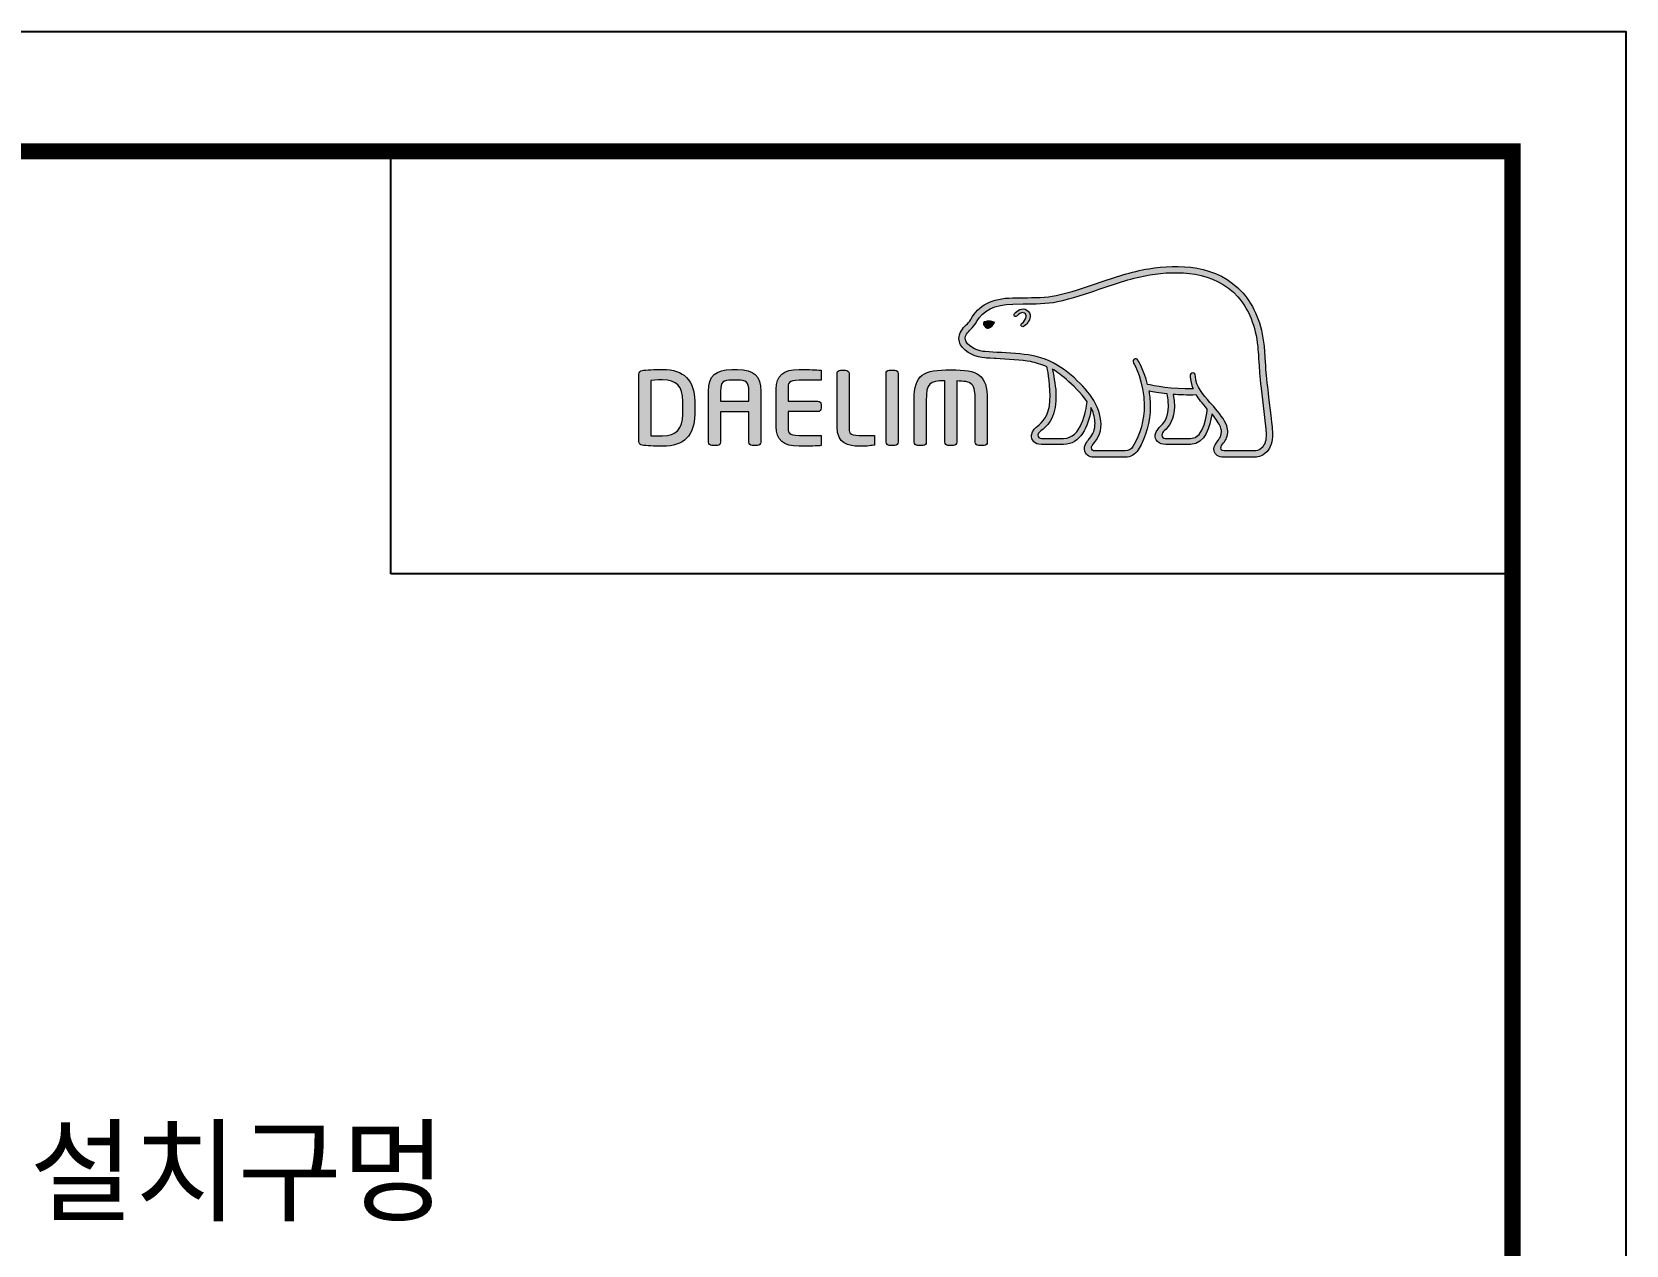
# Model space of a CAD drawing. Extents: x 0 to 1693, y 0 to 1240.
# Drawn here: x 1308.2 to 1692.6, y 947.6 to 1240.2 of the extents above; entities that cross this region are included whole.
import ezdxf

# ---------------------------------------------------------------- set-up
doc = ezdxf.new("R2010")
doc.units = 0
doc.header["$LTSCALE"] = 40
doc.header["$MEASUREMENT"] = 0
doc.layers.get('0').update_dxf_attribs({"linetype": 'CONTINUOUS'})
doc.layers.add('레이어 1', color=7, linetype='CONTINUOUS', lineweight=0)
doc.styles.add('Daelim Dimension', font='')
doc.styles.get('Daelim Dimension').set_extended_font_data('나눔고딕')

msp = doc.modelspace()

# ---------------------------------------------------------------- hatches: boundary and pattern name
at = {"layer": '레이어 1'}
h = msp.add_hatch(color=5, dxfattribs=at)
h.dxf.hatch_style = 1
edge = h.paths.add_edge_path(flags=16)
edge.add_spline(control_points=[(1604.86, 1140), (1604.11, 1139.17), (1603.18, 1139.17), (1603.14, 1139.17), (1603.14, 1139.17), (1595.66, 1139.17), (1595.66, 1139.17), (1595.39, 1139.17), (1595.18, 1139.24), (1595.04, 1139.37), (1594.93, 1139.48), (1594.87, 1139.65), (1594.87, 1139.86), (1594.87, 1140.28), (1595.18, 1140.67), (1595.51, 1141.08), (1595.81, 1141.47), (1596.1, 1141.84), (1596.26, 1142.29), (1596.67, 1143.4), (1596.63, 1144.57), (1596.14, 1145.61), (1595.25, 1147.48), (1593.94, 1148.95), (1592.67, 1150.38), (1592.67, 1150.38), (1592.24, 1150.85), (1592.24, 1150.85), (1590.59, 1152.69), (1588.89, 1154.6), (1588.75, 1157.18), (1588.72, 1157.69), (1588.48, 1158), (1588.16, 1157.98), (1588.16, 1157.98), (1587.67, 1157.75), (1587.66, 1157.75), (1587.53, 1157.61), (1587.46, 1157.39), (1587.46, 1157.14), (1587.46, 1157.14), (1587.46, 1157.06), (1587.46, 1157.06), (1587.53, 1156.12), (1587.75, 1155.21), (1588.14, 1154.26), (1588.14, 1154.26), (1588.18, 1154.16), (1588.18, 1154.16), (1588.18, 1154.16), (1588.08, 1154.16), (1588.08, 1154.16), (1583.28, 1153.97), (1578.57, 1154.87), (1577.18, 1155.21), (1576.33, 1158.64), (1574.94, 1160.92), (1574.88, 1161.02), (1574.78, 1161.2), (1574.6, 1161.33), (1574.44, 1161.38), (1574.44, 1161.38), (1574.03, 1161.32), (1573.98, 1161.31), (1573.95, 1161.26), (1573.88, 1161.17), (1573.72, 1160.96), (1573.72, 1160.96), (1573.7, 1160.79), (1573.7, 1160.79), (1573.7, 1160.79), (1573.83, 1160.34), (1573.83, 1160.34), (1573.94, 1160.16), (1576.4, 1155.84), (1576.4, 1150.12), (1576.4, 1146.59), (1575.48, 1143.26), (1573.65, 1140.22), (1573.21, 1139.49), (1572.63, 1139.17), (1571.78, 1139.17), (1571.78, 1139.17), (1564.4, 1139.17), (1564.4, 1139.17), (1564.16, 1139.17), (1563.65, 1139.34), (1563.65, 1139.87), (1563.65, 1140.17), (1563.92, 1140.65), (1564.38, 1141.16), (1567.45, 1144.58), (1565.68, 1149.92), (1562.73, 1153.44), (1559.88, 1156.84), (1555.24, 1161.11), (1549.27, 1162.18), (1547.16, 1162.54), (1543.68, 1162.75), (1540.88, 1162.92), (1540.88, 1162.92), (1538.04, 1163.09), (1538.04, 1163.09), (1536.59, 1163.2), (1534.18, 1164.09), (1533.45, 1165.48), (1533.14, 1166.05), (1533.17, 1166.63), (1533.56, 1167.3), (1533.81, 1167.71), (1534.14, 1168.06), (1534.56, 1168.48), (1535.03, 1168.95), (1535.51, 1169.44), (1535.88, 1170.08), (1535.88, 1170.08), (1535.99, 1170.28), (1535.99, 1170.28), (1537.41, 1173.01), (1540.35, 1174.45), (1544.71, 1174.56), (1544.71, 1174.56), (1547.17, 1174.59), (1547.17, 1174.59), (1549.88, 1174.6), (1552.94, 1174.62), (1555.46, 1175.16), (1559, 1175.92), (1562.55, 1177.14), (1565.69, 1178.2), (1565.69, 1178.2), (1565.79, 1178.24), (1565.79, 1178.24), (1569.66, 1179.56), (1573.67, 1180.93), (1577.77, 1181.6), (1584.33, 1182.69), (1593.33, 1182.65), (1599, 1176.29), (1601.62, 1173.34), (1603.23, 1169.29), (1603.78, 1164.25), (1603.78, 1164.25), (1603.76, 1164.27), (1603.74, 1164.28), (1603.79, 1164.18), (1603.83, 1163.62), (1604.06, 1160.41), (1604.13, 1158.86), (1604.2, 1157.27), (1604.61, 1154.31), (1604.61, 1154.31), (1605.75, 1144.41), (1605.75, 1144.41), (1605.75, 1144.41), (1605.82, 1143.2), (1605.82, 1143.2), (1605.82, 1141.78), (1605.5, 1140.7), (1604.86, 1140)], knot_values=[0, 0, 0, 0, 1, 1, 1, 2, 2, 2, 3, 3, 3, 4, 4, 4, 5, 5, 5, 6, 6, 6, 7, 7, 7, 8, 8, 8, 9, 9, 9, 10, 10, 10, 11, 11, 11, 12, 12, 12, 13, 13, 13, 14, 14, 14, 15, 15, 15, 16, 16, 16, 17, 17, 17, 18, 18, 18, 19, 19, 19, 20, 20, 20, 21, 21, 21, 22, 22, 22, 23, 23, 23, 24, 24, 24, 25, 25, 25, 26, 26, 26, 27, 27, 27, 28, 28, 28, 29, 29, 29, 30, 30, 30, 31, 31, 31, 32, 32, 32, 33, 33, 33, 34, 34, 34, 35, 35, 35, 36, 36, 36, 37, 37, 37, 38, 38, 38, 39, 39, 39, 40, 40, 40, 41, 41, 41, 42, 42, 42, 43, 43, 43, 44, 44, 44, 45, 45, 45, 46, 46, 46, 47, 47, 47, 48, 48, 48, 49, 49, 49, 50, 50, 50, 51, 51, 51, 52, 52, 52, 53, 53, 53, 53], degree=3, periodic=0)
edge = h.paths.add_edge_path(flags=16)
edge.add_spline(control_points=[(1587.57, 1142.14), (1587.57, 1142.14), (1581.46, 1142.14), (1581.46, 1142.14), (1581.01, 1142.14), (1580.65, 1142.5), (1580.65, 1142.96), (1580.65, 1143.28), (1580.93, 1143.68), (1581.2, 1143.97), (1582.44, 1145.15), (1583.71, 1146.79), (1583.71, 1149.9), (1583.71, 1149.9), (1583.63, 1151.31), (1583.63, 1151.31), (1583.63, 1151.31), (1583.4, 1152.68), (1583.4, 1152.68), (1583.4, 1152.68), (1583.39, 1152.77), (1583.39, 1152.77), (1583.39, 1152.77), (1583.48, 1152.76), (1583.48, 1152.76), (1584.62, 1152.68), (1586.83, 1152.56), (1588.95, 1152.66), (1589.48, 1151.8), (1590.35, 1150.71), (1591.61, 1149.24), (1591.55, 1148.52), (1590.95, 1142.14), (1587.57, 1142.14)], knot_values=[0, 0, 0, 0, 1, 1, 1, 2, 2, 2, 3, 3, 3, 4, 4, 4, 5, 5, 5, 6, 6, 6, 7, 7, 7, 8, 8, 8, 9, 9, 9, 10, 10, 10, 11, 11, 11, 11], degree=3, periodic=0)
edge = h.paths.add_edge_path(flags=16)
edge.add_spline(control_points=[(1556.94, 1142.14), (1556.94, 1142.14), (1551.59, 1142.14), (1551.59, 1142.14), (1551.19, 1142.14), (1550.75, 1142.47), (1550.75, 1142.96), (1550.75, 1143.25), (1551, 1143.62), (1551.46, 1143.99), (1552.81, 1145.07), (1554.87, 1146.7), (1555.09, 1151.21), (1555.09, 1151.21), (1555.12, 1152.44), (1555.12, 1152.44), (1555.12, 1154.36), (1554.68, 1156.68), (1554.26, 1158.75), (1554.26, 1158.75), (1554.2, 1158.96), (1554.2, 1158.96), (1554.2, 1158.96), (1554.37, 1158.82), (1554.37, 1158.82), (1555.17, 1158.33), (1559.54, 1155.37), (1562.65, 1150.99), (1562.39, 1148.91), (1561.22, 1142.14), (1556.94, 1142.14)], knot_values=[0, 0, 0, 0, 1, 1, 1, 2, 2, 2, 3, 3, 3, 4, 4, 4, 5, 5, 5, 6, 6, 6, 7, 7, 7, 8, 8, 8, 9, 9, 9, 10, 10, 10, 10], degree=3, periodic=0)
edge = h.paths.add_edge_path()
edge.add_spline(control_points=[(1607.26, 1144.56), (1607.26, 1144.57), (1606.12, 1154.51), (1606.12, 1154.51), (1605.7, 1157.49), (1605.64, 1159.07), (1605.59, 1160.47), (1605.59, 1160.47), (1605.31, 1164.4), (1605.31, 1164.4), (1604.71, 1169.78), (1602.97, 1174.12), (1600.14, 1177.29), (1594.01, 1184.17), (1584.46, 1184.24), (1577.52, 1183.1), (1573.26, 1182.39), (1569.19, 1181), (1565.26, 1179.66), (1565.26, 1179.66), (1565.13, 1179.61), (1565.13, 1179.61), (1562.06, 1178.56), (1558.57, 1177.37), (1555.14, 1176.64), (1552.79, 1176.14), (1549.84, 1176.11), (1547.24, 1176.1), (1547.24, 1176.1), (1544.66, 1176.07), (1544.66, 1176.07), (1539.71, 1175.95), (1536.34, 1174.23), (1534.64, 1170.98), (1534.64, 1170.98), (1534.56, 1170.84), (1534.56, 1170.84), (1534.28, 1170.34), (1533.86, 1169.92), (1533.49, 1169.55), (1533.08, 1169.13), (1532.61, 1168.67), (1532.26, 1168.06), (1531.9, 1167.46), (1531.72, 1166.85), (1531.72, 1166.25), (1531.72, 1165.74), (1531.85, 1165.25), (1532.1, 1164.77), (1533.15, 1162.78), (1536.16, 1161.71), (1537.95, 1161.58), (1537.95, 1161.58), (1540.58, 1161.42), (1540.65, 1161.41), (1543.28, 1161.26), (1546.89, 1161.05), (1549, 1160.68), (1550.23, 1160.46), (1551.63, 1160.02), (1552.93, 1159.42), (1553.02, 1159.08), (1553.69, 1156.1), (1553.69, 1152.44), (1553.69, 1152.44), (1553.66, 1151.28), (1553.66, 1151.28), (1553.46, 1147.42), (1551.78, 1146.07), (1550.55, 1145.08), (1550.42, 1144.98), (1549.32, 1144.07), (1549.24, 1142.97), (1549.19, 1142.35), (1549.37, 1141.78), (1549.74, 1141.38), (1550.15, 1140.94), (1550.77, 1140.71), (1551.59, 1140.71), (1551.59, 1140.71), (1556.94, 1140.71), (1556.94, 1140.71), (1560.95, 1140.71), (1562.94, 1145.03), (1563.54, 1149.07), (1563.54, 1149.07), (1563.55, 1149.64), (1563.55, 1149.64), (1563.55, 1149.64), (1563.72, 1149.36), (1563.72, 1149.36), (1564.23, 1148.21), (1564.54, 1146.85), (1564.54, 1145.82), (1564.54, 1144.37), (1564.09, 1143.11), (1563.24, 1142.17), (1563.03, 1141.95), (1561.96, 1140.84), (1561.96, 1139.73), (1561.96, 1139.73), (1561.97, 1139.55), (1561.97, 1139.55), (1562.12, 1138.24), (1563.18, 1137.65), (1564.17, 1137.65), (1564.17, 1137.65), (1571.78, 1137.65), (1571.78, 1137.65), (1573.15, 1137.65), (1574.25, 1138.27), (1574.95, 1139.44), (1576.89, 1142.66), (1577.87, 1146.15), (1577.87, 1149.82), (1577.87, 1150.96), (1577.76, 1152.18), (1577.55, 1153.45), (1577.55, 1153.45), (1577.53, 1153.55), (1577.53, 1153.55), (1577.53, 1153.55), (1577.63, 1153.53), (1577.63, 1153.53), (1578.55, 1153.36), (1580.02, 1153.1), (1581.84, 1152.9), (1581.84, 1152.9), (1581.89, 1152.9), (1581.89, 1152.9), (1581.89, 1152.9), (1582.14, 1151.5), (1582.14, 1151.5), (1582.14, 1151.5), (1582.19, 1151.17), (1582.19, 1151.17), (1582.19, 1151.17), (1582.27, 1149.93), (1582.27, 1149.93), (1582.27, 1146.97), (1580.92, 1145.68), (1580.2, 1144.99), (1580.19, 1144.98), (1579.18, 1143.95), (1579.07, 1143.04), (1579.07, 1143.04), (1579.03, 1142.76), (1579.03, 1142.76), (1579.03, 1142.48), (1579.11, 1141.92), (1579.61, 1141.4), (1580.05, 1140.94), (1580.73, 1140.71), (1581.63, 1140.71), (1581.63, 1140.71), (1587.57, 1140.71), (1587.57, 1140.71), (1591.17, 1140.71), (1592.25, 1145.29), (1592.69, 1147.86), (1592.69, 1147.86), (1592.71, 1148.12), (1592.71, 1148.12), (1592.71, 1148.12), (1592.85, 1147.93), (1592.85, 1147.93), (1593.68, 1146.87), (1594.41, 1145.69), (1594.76, 1144.95), (1594.94, 1144.57), (1595.04, 1144.15), (1595.04, 1143.73), (1595.04, 1143.73), (1594.91, 1142.87), (1594.91, 1142.87), (1594.77, 1142.4), (1594.45, 1141.97), (1594.14, 1141.56), (1593.68, 1140.96), (1593.21, 1140.35), (1593.21, 1139.6), (1593.21, 1139.6), (1593.26, 1139.19), (1593.26, 1139.19), (1593.48, 1138.2), (1594.28, 1137.65), (1595.52, 1137.65), (1595.52, 1137.65), (1603.14, 1137.65), (1603.14, 1137.65), (1603.3, 1137.65), (1604.79, 1137.69), (1605.96, 1138.95), (1606.89, 1139.96), (1607.34, 1141.35), (1607.34, 1143.19), (1607.34, 1143.19), (1607.26, 1144.55), (1607.26, 1144.56)], knot_values=[0, 0, 0, 0, 1, 1, 1, 2, 2, 2, 3, 3, 3, 4, 4, 4, 5, 5, 5, 6, 6, 6, 7, 7, 7, 8, 8, 8, 9, 9, 9, 10, 10, 10, 11, 11, 11, 12, 12, 12, 13, 13, 13, 14, 14, 14, 15, 15, 15, 16, 16, 16, 17, 17, 17, 18, 18, 18, 19, 19, 19, 20, 20, 20, 21, 21, 21, 22, 22, 22, 23, 23, 23, 24, 24, 24, 25, 25, 25, 26, 26, 26, 27, 27, 27, 28, 28, 28, 29, 29, 29, 30, 30, 30, 31, 31, 31, 32, 32, 32, 33, 33, 33, 34, 34, 34, 35, 35, 35, 36, 36, 36, 37, 37, 37, 38, 38, 38, 39, 39, 39, 40, 40, 40, 41, 41, 41, 42, 42, 42, 43, 43, 43, 44, 44, 44, 45, 45, 45, 46, 46, 46, 47, 47, 47, 48, 48, 48, 49, 49, 49, 50, 50, 50, 51, 51, 51, 52, 52, 52, 53, 53, 53, 54, 54, 54, 55, 55, 55, 56, 56, 56, 57, 57, 57, 58, 58, 58, 59, 59, 59, 60, 60, 60, 61, 61, 61, 62, 62, 62, 63, 63, 63, 64, 64, 64, 65, 65, 65, 66, 66, 66, 66], degree=3, periodic=0)
edge = h.paths.add_edge_path(flags=0)
edge.add_spline(control_points=[(1537.82, 1170.27), (1537.82, 1170.27), (1538.93, 1170.77), (1540.3, 1170.24), (1540.3, 1170.24), (1540.47, 1170.17), (1540.25, 1169.86), (1539.58, 1168.96), (1538.92, 1168.76), (1538.92, 1168.76), (1538.92, 1168.76), (1538.44, 1168.6), (1538.17, 1168.92), (1537.63, 1169.56), (1537.61, 1169.93), (1537.61, 1169.93), (1537.61, 1169.93), (1537.56, 1170.2), (1537.82, 1170.27)], knot_values=[0, 0, 0, 0, 1, 1, 1, 2, 2, 2, 3, 3, 3, 4, 4, 4, 5, 5, 5, 6, 6, 6, 6], degree=3, periodic=0)
edge = h.paths.add_edge_path(flags=0)
edge.add_spline(control_points=[(1545.13, 1172.31), (1544.97, 1172.13), (1544.95, 1171.83), (1545.13, 1171.67), (1545.3, 1171.51), (1545.6, 1171.55), (1545.76, 1171.74), (1545.85, 1171.83), (1546.76, 1172.91), (1547.55, 1172.36), (1547.83, 1172.15), (1547.95, 1171.86), (1547.91, 1171.48), (1547.84, 1170.87), (1547.32, 1170.19), (1546.95, 1169.95), (1546.75, 1169.83), (1546.61, 1169.56), (1546.71, 1169.34), (1546.8, 1169.12), (1547.08, 1169.06), (1547.3, 1169.16), (1547.96, 1169.48), (1548.79, 1170.53), (1548.9, 1171.51), (1548.97, 1172.19), (1548.67, 1172.74), (1548.12, 1173.12), (1546.95, 1173.95), (1545.62, 1172.84), (1545.13, 1172.31)], knot_values=[0, 0, 0, 0, 1, 1, 1, 2, 2, 2, 3, 3, 3, 4, 4, 4, 5, 5, 5, 6, 6, 6, 7, 7, 7, 8, 8, 8, 9, 9, 9, 10, 10, 10, 10], degree=3, periodic=0)
edge = h.paths.add_edge_path(flags=0)
edge.add_spline(control_points=[(1544.98, 1171.5), (1544.98, 1171.5), (1544.98, 1171.5), (1544.98, 1171.5), (1544.98, 1171.5), (1544.98, 1171.5), (1544.98, 1171.5)], knot_values=[0, 0, 0, 0, 1, 1, 1, 2, 2, 2, 2], degree=3, periodic=0)
h = msp.add_hatch(color=5, dxfattribs=at)
h.dxf.hatch_style = 2
edge = h.paths.add_edge_path()
edge.add_spline(control_points=[(1545.13, 1172.31), (1544.97, 1172.13), (1544.95, 1171.83), (1545.13, 1171.67), (1545.3, 1171.51), (1545.6, 1171.55), (1545.76, 1171.74), (1545.85, 1171.83), (1546.76, 1172.91), (1547.55, 1172.36), (1547.83, 1172.15), (1547.95, 1171.86), (1547.91, 1171.48), (1547.84, 1170.87), (1547.32, 1170.19), (1546.95, 1169.95), (1546.75, 1169.83), (1546.61, 1169.56), (1546.71, 1169.34), (1546.8, 1169.12), (1547.08, 1169.06), (1547.3, 1169.16), (1547.96, 1169.48), (1548.79, 1170.53), (1548.9, 1171.51), (1548.97, 1172.19), (1548.67, 1172.74), (1548.12, 1173.12), (1546.95, 1173.95), (1545.62, 1172.84), (1545.13, 1172.31)], knot_values=[0, 0, 0, 0, 1, 1, 1, 2, 2, 2, 3, 3, 3, 4, 4, 4, 5, 5, 5, 6, 6, 6, 7, 7, 7, 8, 8, 8, 9, 9, 9, 10, 10, 10, 10], degree=3, periodic=0)
h = msp.add_hatch(color=5, dxfattribs=at)
h.dxf.hatch_style = 2
edge = h.paths.add_edge_path()
edge.add_spline(control_points=[(1538.2, 1168.96), (1538.46, 1168.65), (1538.91, 1168.81), (1538.91, 1168.81), (1538.91, 1168.81), (1539.54, 1169), (1540.17, 1169.85)], knot_values=[2, 2, 2, 2, 3, 3, 3, 4, 4, 4, 4], degree=3, periodic=0)
edge.add_spline(control_points=[(1540.17, 1169.85), (1540.39, 1170.15), (1540.22, 1170.22), (1540.22, 1170.22)], knot_values=[1.00001, 1.00001, 1.00001, 1.00001, 2, 2, 2, 2], degree=3, periodic=0)
edge.add_spline(control_points=[(1540.22, 1170.22), (1540.14, 1170.25), (1540.06, 1170.28), (1539.98, 1170.3)], knot_values=[0.937491, 0.937491, 0.937491, 0.937491, 1, 1, 1, 1], degree=3, periodic=0)
edge.add_spline(control_points=[(1539.98, 1170.3), (1539.82, 1170.35), (1539.67, 1170.39), (1539.52, 1170.41)], knot_values=[0.812494, 0.812494, 0.812494, 0.812494, 0.937491, 0.937491, 0.937491, 0.937491], degree=3, periodic=0)
edge.add_spline(control_points=[(1539.52, 1170.41), (1539.37, 1170.43), (1539.23, 1170.44), (1539.1, 1170.45)], knot_values=[0.687496, 0.687496, 0.687496, 0.687496, 0.812494, 0.812494, 0.812494, 0.812494], degree=3, periodic=0)
edge.add_spline(control_points=[(1539.1, 1170.45), (1538.96, 1170.45), (1538.84, 1170.45), (1538.72, 1170.44)], knot_values=[0.562499, 0.562499, 0.562499, 0.562499, 0.687496, 0.687496, 0.687496, 0.687496], degree=3, periodic=0)
edge.add_spline(control_points=[(1538.72, 1170.44), (1538.54, 1170.43), (1538.39, 1170.4), (1538.26, 1170.37)], knot_values=[0.375003, 0.375003, 0.375003, 0.375003, 0.562499, 0.562499, 0.562499, 0.562499], degree=3, periodic=0)
edge.add_spline(control_points=[(1538.26, 1170.37), (1538.09, 1170.33), (1537.97, 1170.29), (1537.91, 1170.27)], knot_values=[0.125007, 0.125007, 0.125007, 0.125007, 0.375003, 0.375003, 0.375003, 0.375003], degree=3, periodic=0)
edge.add_spline(control_points=[(1537.91, 1170.27), (1537.88, 1170.25), (1537.86, 1170.25), (1537.86, 1170.25)], knot_values=[0, 0, 0, 0, 0.125007, 0.125007, 0.125007, 0.125007], degree=3, periodic=0)
edge.add_spline(control_points=[(1537.86, 1170.25), (1537.62, 1170.18), (1537.67, 1169.92), (1537.67, 1169.92), (1537.67, 1169.92), (1537.68, 1169.57), (1538.2, 1168.96)], knot_values=[4, 4, 4, 4, 5, 5, 5, 6, 6, 6, 6], degree=3, periodic=0)
h = msp.add_hatch(color=5, dxfattribs=at)
h.dxf.hatch_style = 2
edge = h.paths.add_edge_path()
edge.add_spline(control_points=[(1465.12, 1147.95), (1465.12, 1144.47), (1463.53, 1142.78), (1460.27, 1142.78), (1460.27, 1142.78), (1458.03, 1142.82), (1457.45, 1142.83), (1457.45, 1142.83), (1457.45, 1156.16), (1457.45, 1156.16), (1458.61, 1156.28), (1460.25, 1156.3), (1460.27, 1156.3), (1463.62, 1156.3), (1465.12, 1154.7), (1465.12, 1151.13), (1465.12, 1151.13), (1465.12, 1147.95), (1465.12, 1147.95)], knot_values=[0, 0, 0, 0, 1, 1, 1, 2, 2, 2, 3, 3, 3, 4, 4, 4, 5, 5, 5, 6, 6, 6, 6], degree=3, periodic=0)
edge = h.paths.add_edge_path()
edge.add_spline(control_points=[(1460.27, 1158.8), (1458.46, 1158.8), (1456.1, 1158.69), (1455.33, 1158.56), (1454.85, 1158.48), (1454.54, 1158.12), (1454.54, 1157.65), (1454.54, 1157.65), (1454.54, 1141.43), (1454.54, 1141.43), (1454.54, 1140.93), (1454.85, 1140.58), (1455.36, 1140.51), (1456.09, 1140.39), (1458.43, 1140.28), (1460.27, 1140.28), (1465.33, 1140.28), (1468, 1142.93), (1468, 1147.95), (1468, 1147.95), (1468, 1151.13), (1468, 1151.13), (1468, 1156.15), (1465.33, 1158.8), (1460.27, 1158.8)], knot_values=[0, 0, 0, 0, 1, 1, 1, 2, 2, 2, 3, 3, 3, 4, 4, 4, 5, 5, 5, 6, 6, 6, 7, 7, 7, 8, 8, 8, 8], degree=3, periodic=0)
h = msp.add_hatch(color=5, dxfattribs=at)
h.dxf.hatch_style = 2
edge = h.paths.add_edge_path()
edge.add_spline(control_points=[(1481.05, 1151.15), (1481.05, 1151.15), (1474.23, 1151.15), (1474.23, 1151.15), (1474.23, 1151.41), (1474.23, 1153.59), (1474.23, 1153.59), (1474.23, 1155.86), (1474.9, 1156.25), (1476.93, 1156.25), (1476.93, 1156.25), (1478.35, 1156.25), (1478.35, 1156.25), (1480.37, 1156.25), (1481.05, 1155.86), (1481.05, 1153.59), (1481.05, 1153.59), (1481.05, 1151.41), (1481.05, 1151.15)], knot_values=[0, 0, 0, 0, 1, 1, 1, 2, 2, 2, 3, 3, 3, 4, 4, 4, 5, 5, 5, 6, 6, 6, 6], degree=3, periodic=0)
edge = h.paths.add_edge_path()
edge.add_spline(control_points=[(1478.35, 1158.8), (1478.35, 1158.8), (1476.93, 1158.8), (1476.93, 1158.8), (1473.07, 1158.8), (1471.34, 1157.19), (1471.34, 1153.59), (1471.34, 1153.59), (1471.34, 1141.25), (1471.34, 1141.25), (1471.34, 1140.81), (1471.7, 1140.45), (1472.11, 1140.45), (1472.11, 1140.45), (1473.46, 1140.45), (1473.46, 1140.45), (1473.94, 1140.45), (1474.23, 1140.85), (1474.23, 1141.25), (1474.23, 1141.25), (1474.23, 1148.34), (1474.23, 1148.61), (1474.23, 1148.61), (1481.05, 1148.61), (1481.05, 1148.61), (1481.05, 1148.34), (1481.05, 1141.25), (1481.05, 1141.25), (1481.05, 1140.81), (1481.4, 1140.45), (1481.83, 1140.45), (1481.83, 1140.45), (1483.16, 1140.45), (1483.16, 1140.45), (1483.63, 1140.45), (1483.94, 1140.86), (1483.94, 1141.25), (1483.94, 1141.25), (1483.94, 1153.59), (1483.94, 1153.59), (1483.94, 1157.19), (1482.22, 1158.8), (1478.35, 1158.8)], knot_values=[0, 0, 0, 0, 1, 1, 1, 2, 2, 2, 3, 3, 3, 4, 4, 4, 5, 5, 5, 6, 6, 6, 7, 7, 7, 8, 8, 8, 9, 9, 9, 10, 10, 10, 11, 11, 11, 12, 12, 12, 13, 13, 13, 14, 14, 14, 14], degree=3, periodic=0)
h = msp.add_hatch(color=5, dxfattribs=at)
h.dxf.hatch_style = 2
edge = h.paths.add_edge_path()
edge.add_spline(control_points=[(1487.61, 1154.08), (1487.61, 1154.08), (1487.61, 1145), (1487.61, 1145), (1487.61, 1141.82), (1489.42, 1140.28), (1493.16, 1140.28), (1494.81, 1140.28), (1497.05, 1140.31), (1497.95, 1140.4), (1497.93, 1140.4), (1498.38, 1140.44), (1498.38, 1140.44), (1498.38, 1140.44), (1498.51, 1140.45), (1498.51, 1140.45), (1498.51, 1140.45), (1498.51, 1142.88), (1498.51, 1142.88), (1498.51, 1142.88), (1493.18, 1142.88), (1493.18, 1142.88), (1490.51, 1142.88), (1490.51, 1143.64), (1490.51, 1145), (1490.51, 1145), (1490.51, 1148.37), (1490.51, 1148.63), (1490.78, 1148.63), (1497.68, 1148.63), (1497.68, 1148.63), (1498.13, 1148.63), (1498.49, 1148.99), (1498.49, 1149.43), (1498.49, 1149.43), (1498.49, 1150.33), (1498.49, 1150.33), (1498.49, 1150.77), (1498.13, 1151.13), (1497.68, 1151.13), (1497.68, 1151.13), (1490.78, 1151.13), (1490.51, 1151.13), (1490.51, 1151.4), (1490.51, 1154.08), (1490.51, 1154.08), (1490.51, 1155.45), (1490.51, 1156.2), (1493.18, 1156.2), (1493.18, 1156.2), (1498.51, 1156.18), (1498.51, 1156.18), (1498.51, 1156.18), (1498.51, 1158.6), (1498.51, 1158.6), (1498.51, 1158.6), (1497.94, 1158.66), (1497.94, 1158.66), (1496.89, 1158.75), (1494.49, 1158.8), (1493.16, 1158.8), (1489.42, 1158.8), (1487.61, 1157.26), (1487.61, 1154.08)], knot_values=[0, 0, 0, 0, 1, 1, 1, 2, 2, 2, 3, 3, 3, 4, 4, 4, 5, 5, 5, 6, 6, 6, 7, 7, 7, 8, 8, 8, 9, 9, 9, 10, 10, 10, 11, 11, 11, 12, 12, 12, 13, 13, 13, 14, 14, 14, 15, 15, 15, 16, 16, 16, 17, 17, 17, 18, 18, 18, 19, 19, 19, 20, 20, 20, 21, 21, 21, 21], degree=3, periodic=0)
h = msp.add_hatch(color=5, dxfattribs=at)
h.dxf.hatch_style = 2
edge = h.paths.add_edge_path()
edge.add_spline(control_points=[(1503.14, 1158.63), (1502.7, 1158.63), (1502.32, 1158.27), (1502.32, 1157.83), (1502.32, 1157.83), (1502.32, 1145), (1502.32, 1145), (1502.32, 1140.82), (1505.17, 1140.28), (1507.66, 1140.28), (1509.48, 1140.28), (1509.95, 1140.36), (1510.49, 1140.45), (1510.49, 1140.45), (1510.8, 1140.5), (1510.8, 1140.5), (1510.8, 1140.5), (1511.22, 1140.55), (1511.22, 1140.55), (1511.22, 1140.55), (1511.34, 1140.57), (1511.34, 1140.57), (1511.34, 1140.57), (1511.34, 1142.88), (1511.34, 1142.88), (1511.34, 1142.88), (1507.68, 1142.88), (1507.68, 1142.88), (1505.21, 1142.88), (1505.21, 1143.82), (1505.21, 1144.72), (1505.21, 1144.72), (1505.21, 1157.83), (1505.21, 1157.83), (1505.21, 1158.27), (1504.83, 1158.63), (1504.39, 1158.63), (1504.39, 1158.63), (1503.14, 1158.63), (1503.14, 1158.63)], knot_values=[0, 0, 0, 0, 1, 1, 1, 2, 2, 2, 3, 3, 3, 4, 4, 4, 5, 5, 5, 6, 6, 6, 7, 7, 7, 8, 8, 8, 9, 9, 9, 10, 10, 10, 11, 11, 11, 12, 12, 12, 13, 13, 13, 13], degree=3, periodic=0)
h = msp.add_hatch(color=5, dxfattribs=at)
h.dxf.hatch_style = 2
edge = h.paths.add_edge_path()
edge.add_spline(control_points=[(1514.92, 1158.63), (1514.44, 1158.63), (1514.15, 1158.24), (1514.15, 1157.85), (1514.15, 1157.85), (1514.15, 1141.25), (1514.15, 1141.25), (1514.15, 1140.81), (1514.5, 1140.45), (1514.92, 1140.45), (1514.92, 1140.45), (1516.27, 1140.45), (1516.27, 1140.45), (1516.75, 1140.45), (1517.04, 1140.85), (1517.04, 1141.25), (1517.04, 1141.25), (1517.04, 1157.85), (1517.04, 1157.85), (1517.04, 1158.29), (1516.7, 1158.63), (1516.27, 1158.63), (1516.27, 1158.63), (1514.92, 1158.63), (1514.92, 1158.63)], knot_values=[0, 0, 0, 0, 1, 1, 1, 2, 2, 2, 3, 3, 3, 4, 4, 4, 5, 5, 5, 6, 6, 6, 7, 7, 7, 8, 8, 8, 8], degree=3, periodic=0)
h = msp.add_hatch(color=5, dxfattribs=at)
h.dxf.hatch_style = 2
edge = h.paths.add_edge_path()
edge.add_spline(control_points=[(1520.92, 1151.47), (1520.92, 1151.47), (1520.92, 1141.25), (1520.92, 1141.25), (1520.92, 1140.81), (1521.27, 1140.45), (1521.7, 1140.45), (1521.7, 1140.45), (1523.07, 1140.45), (1523.07, 1140.45), (1523.55, 1140.45), (1523.84, 1140.85), (1523.84, 1141.25), (1523.84, 1141.25), (1523.84, 1151.21), (1523.84, 1151.21), (1523.84, 1155.61), (1524.58, 1156.04), (1528.3, 1156.05), (1528.3, 1155.78), (1528.3, 1141.25), (1528.3, 1141.25), (1528.3, 1140.79), (1528.63, 1140.45), (1529.07, 1140.45), (1529.07, 1140.45), (1530.41, 1140.45), (1530.41, 1140.45), (1530.89, 1140.45), (1531.18, 1140.85), (1531.18, 1141.25), (1531.18, 1141.25), (1531.18, 1155.73), (1531.18, 1156.02), (1532.92, 1156.01), (1534.14, 1155.87), (1534.8, 1155.21), (1535.5, 1154.51), (1535.63, 1153.21), (1535.63, 1151.21), (1535.63, 1151.21), (1535.63, 1141.25), (1535.63, 1141.25), (1535.63, 1140.81), (1535.99, 1140.45), (1536.41, 1140.45), (1536.41, 1140.45), (1537.78, 1140.45), (1537.78, 1140.45), (1538.26, 1140.45), (1538.55, 1140.86), (1538.55, 1141.25), (1538.55, 1141.25), (1538.55, 1151.47), (1538.55, 1151.47), (1538.55, 1157.66), (1536.36, 1158.71), (1529.76, 1158.71), (1523.13, 1158.71), (1520.92, 1157.66), (1520.92, 1151.47)], knot_values=[0, 0, 0, 0, 1, 1, 1, 2, 2, 2, 3, 3, 3, 4, 4, 4, 5, 5, 5, 6, 6, 6, 7, 7, 7, 8, 8, 8, 9, 9, 9, 10, 10, 10, 11, 11, 11, 12, 12, 12, 13, 13, 13, 14, 14, 14, 15, 15, 15, 16, 16, 16, 17, 17, 17, 18, 18, 18, 19, 19, 19, 20, 20, 20, 20], degree=3, periodic=0)

# ---------------------------------------------------------------- linework, layer by layer
at = {"color": 5, "ltscale": 0.5}
msp.add_line((1394.71, 1109.52), (1394.71, 1211.4), dxfattribs=at)
at = {"color": 5}
msp.add_line((1556.71, 1140.71), (1556.71, 1140.71), dxfattribs=at)
at = {"color": 5, "ltscale": 40}
msp.add_line((1665.22, 1109.52), (1394.71, 1109.52), dxfattribs=at)
at = {"ltscale": 0.5}
msp.add_lwpolyline([(0, 0), (1692.6, 0), (1692.6, 1240.2), (0, 1240.2)], close=True, dxfattribs=at)
at = {"color": 5, "linetype": 'ByBlock', "lineweight": 200, "const_width": 3.9}
msp.add_lwpolyline([(27.22, 53.1), (1665.22, 53.1), (1665.22, 1211.4), (27.22, 1211.4)], close=True, dxfattribs=at)
at = {"layer": '레이어 1', "color": 5}
for points, knots in [([(1607.26, 1144.56), (1607.26, 1144.57), (1606.12, 1154.51), (1606.12, 1154.51), (1605.7, 1157.49), (1605.64, 1159.07), (1605.59, 1160.47), (1605.59, 1160.47), (1605.31, 1164.4), (1605.31, 1164.4), (1604.71, 1169.78), (1602.97, 1174.12), (1600.14, 1177.29), (1594.01, 1184.17), (1584.46, 1184.24), (1577.52, 1183.1), (1573.26, 1182.39), (1569.19, 1181), (1565.26, 1179.66), (1565.26, 1179.66), (1565.13, 1179.61), (1565.13, 1179.61), (1562.06, 1178.56), (1558.57, 1177.37), (1555.14, 1176.64), (1552.79, 1176.14), (1549.84, 1176.11), (1547.24, 1176.1), (1547.24, 1176.1), (1544.66, 1176.07), (1544.66, 1176.07), (1539.71, 1175.95), (1536.34, 1174.23), (1534.64, 1170.98), (1534.64, 1170.98), (1534.56, 1170.84), (1534.56, 1170.84), (1534.28, 1170.34), (1533.86, 1169.92), (1533.49, 1169.55), (1533.08, 1169.13), (1532.61, 1168.67), (1532.26, 1168.06), (1531.9, 1167.46), (1531.72, 1166.85), (1531.72, 1166.25), (1531.72, 1165.74), (1531.85, 1165.25), (1532.1, 1164.77), (1533.15, 1162.78), (1536.16, 1161.71), (1537.95, 1161.58), (1537.95, 1161.58), (1540.58, 1161.42), (1540.65, 1161.41), (1543.28, 1161.26), (1546.89, 1161.05), (1549, 1160.68), (1550.23, 1160.46), (1551.63, 1160.02), (1552.93, 1159.42), (1553.02, 1159.08), (1553.69, 1156.1), (1553.69, 1152.44), (1553.69, 1152.44), (1553.66, 1151.28), (1553.66, 1151.28), (1553.46, 1147.42), (1551.78, 1146.07), (1550.55, 1145.08), (1550.42, 1144.98), (1549.32, 1144.07), (1549.24, 1142.97), (1549.19, 1142.35), (1549.37, 1141.78), (1549.74, 1141.38), (1550.15, 1140.94), (1550.77, 1140.71), (1551.59, 1140.71), (1551.59, 1140.71), (1556.94, 1140.71), (1556.94, 1140.71), (1560.95, 1140.71), (1562.94, 1145.03), (1563.54, 1149.07), (1563.54, 1149.07), (1563.55, 1149.64), (1563.55, 1149.64), (1563.55, 1149.64), (1563.72, 1149.36), (1563.72, 1149.36), (1564.23, 1148.21), (1564.54, 1146.85), (1564.54, 1145.82), (1564.54, 1144.37), (1564.09, 1143.11), (1563.24, 1142.17), (1563.03, 1141.95), (1561.96, 1140.84), (1561.96, 1139.73), (1561.96, 1139.73), (1561.97, 1139.55), (1561.97, 1139.55), (1562.12, 1138.24), (1563.18, 1137.65), (1564.17, 1137.65), (1564.17, 1137.65), (1571.78, 1137.65), (1571.78, 1137.65), (1573.15, 1137.65), (1574.25, 1138.27), (1574.95, 1139.44), (1576.89, 1142.66), (1577.87, 1146.15), (1577.87, 1149.82), (1577.87, 1150.96), (1577.76, 1152.18), (1577.55, 1153.45), (1577.55, 1153.45), (1577.53, 1153.55), (1577.53, 1153.55), (1577.53, 1153.55), (1577.63, 1153.53), (1577.63, 1153.53), (1578.55, 1153.36), (1580.02, 1153.1), (1581.84, 1152.9), (1581.84, 1152.9), (1581.89, 1152.9), (1581.89, 1152.9), (1581.89, 1152.9), (1582.14, 1151.5), (1582.14, 1151.5), (1582.14, 1151.5), (1582.19, 1151.17), (1582.19, 1151.17), (1582.19, 1151.17), (1582.27, 1149.93), (1582.27, 1149.93), (1582.27, 1146.97), (1580.92, 1145.68), (1580.2, 1144.99), (1580.19, 1144.98), (1579.18, 1143.95), (1579.07, 1143.04), (1579.07, 1143.04), (1579.03, 1142.76), (1579.03, 1142.76), (1579.03, 1142.48), (1579.11, 1141.92), (1579.61, 1141.4), (1580.05, 1140.94), (1580.73, 1140.71), (1581.63, 1140.71), (1581.63, 1140.71), (1587.57, 1140.71), (1587.57, 1140.71), (1591.17, 1140.71), (1592.25, 1145.29), (1592.69, 1147.86), (1592.69, 1147.86), (1592.71, 1148.12), (1592.71, 1148.12), (1592.71, 1148.12), (1592.85, 1147.93), (1592.85, 1147.93), (1593.68, 1146.87), (1594.41, 1145.69), (1594.76, 1144.95), (1594.94, 1144.57), (1595.04, 1144.15), (1595.04, 1143.73), (1595.04, 1143.73), (1594.91, 1142.87), (1594.91, 1142.87), (1594.77, 1142.4), (1594.45, 1141.97), (1594.14, 1141.56), (1593.68, 1140.96), (1593.21, 1140.35), (1593.21, 1139.6), (1593.21, 1139.6), (1593.26, 1139.19), (1593.26, 1139.19), (1593.48, 1138.2), (1594.28, 1137.65), (1595.52, 1137.65), (1595.52, 1137.65), (1603.14, 1137.65), (1603.14, 1137.65), (1603.3, 1137.65), (1604.79, 1137.69), (1605.96, 1138.95), (1606.89, 1139.96), (1607.34, 1141.35), (1607.34, 1143.19), (1607.34, 1143.19), (1607.26, 1144.55), (1607.26, 1144.56)], [0, 0, 0, 0, 1, 1, 1, 2, 2, 2, 3, 3, 3, 4, 4, 4, 5, 5, 5, 6, 6, 6, 7, 7, 7, 8, 8, 8, 9, 9, 9, 10, 10, 10, 11, 11, 11, 12, 12, 12, 13, 13, 13, 14, 14, 14, 15, 15, 15, 16, 16, 16, 17, 17, 17, 18, 18, 18, 19, 19, 19, 20, 20, 20, 21, 21, 21, 22, 22, 22, 23, 23, 23, 24, 24, 24, 25, 25, 25, 26, 26, 26, 27, 27, 27, 28, 28, 28, 29, 29, 29, 30, 30, 30, 31, 31, 31, 32, 32, 32, 33, 33, 33, 34, 34, 34, 35, 35, 35, 36, 36, 36, 37, 37, 37, 38, 38, 38, 39, 39, 39, 40, 40, 40, 41, 41, 41, 42, 42, 42, 43, 43, 43, 44, 44, 44, 45, 45, 45, 46, 46, 46, 47, 47, 47, 48, 48, 48, 49, 49, 49, 50, 50, 50, 51, 51, 51, 52, 52, 52, 53, 53, 53, 54, 54, 54, 55, 55, 55, 56, 56, 56, 57, 57, 57, 58, 58, 58, 59, 59, 59, 60, 60, 60, 61, 61, 61, 62, 62, 62, 63, 63, 63, 64, 64, 64, 65, 65, 65, 66, 66, 66, 66]), ([(1545.13, 1172.31), (1544.97, 1172.13), (1544.95, 1171.83), (1545.13, 1171.67), (1545.3, 1171.51), (1545.6, 1171.55), (1545.76, 1171.74), (1545.85, 1171.83), (1546.76, 1172.91), (1547.55, 1172.36), (1547.83, 1172.15), (1547.95, 1171.86), (1547.91, 1171.48), (1547.84, 1170.87), (1547.32, 1170.19), (1546.95, 1169.95), (1546.75, 1169.83), (1546.61, 1169.56), (1546.71, 1169.34), (1546.8, 1169.12), (1547.08, 1169.06), (1547.3, 1169.16), (1547.96, 1169.48), (1548.79, 1170.53), (1548.9, 1171.51), (1548.97, 1172.19), (1548.67, 1172.74), (1548.12, 1173.12), (1546.95, 1173.95), (1545.62, 1172.84), (1545.13, 1172.31)], [0, 0, 0, 0, 1, 1, 1, 2, 2, 2, 3, 3, 3, 4, 4, 4, 5, 5, 5, 6, 6, 6, 7, 7, 7, 8, 8, 8, 9, 9, 9, 10, 10, 10, 10]), ([(1537.8, 1170.25), (1537.8, 1170.25), (1538.86, 1170.72), (1540.16, 1170.22), (1540.16, 1170.22), (1540.32, 1170.15), (1540.11, 1169.85), (1539.48, 1169), (1538.85, 1168.81), (1538.85, 1168.81), (1538.85, 1168.81), (1538.39, 1168.65), (1538.14, 1168.96), (1537.62, 1169.57), (1537.61, 1169.92), (1537.61, 1169.92), (1537.61, 1169.92), (1537.55, 1170.18), (1537.8, 1170.25)], [0, 0, 0, 0, 1, 1, 1, 2, 2, 2, 3, 3, 3, 4, 4, 4, 5, 5, 5, 6, 6, 6, 6]), ([(1537.86, 1170.25), (1537.86, 1170.25), (1538.92, 1170.72), (1540.22, 1170.22), (1540.22, 1170.22), (1540.39, 1170.15), (1540.17, 1169.85), (1539.54, 1169), (1538.91, 1168.81), (1538.91, 1168.81), (1538.91, 1168.81), (1538.46, 1168.65), (1538.2, 1168.96), (1537.68, 1169.57), (1537.67, 1169.92), (1537.67, 1169.92), (1537.67, 1169.92), (1537.62, 1170.18), (1537.86, 1170.25)], [0, 0, 0, 0, 1, 1, 1, 2, 2, 2, 3, 3, 3, 4, 4, 4, 5, 5, 5, 6, 6, 6, 6]), ([(1544.98, 1171.5), (1544.98, 1171.5), (1544.98, 1171.5), (1544.98, 1171.5), (1544.98, 1171.5), (1544.98, 1171.5), (1544.98, 1171.5)], [0, 0, 0, 0, 1, 1, 1, 2, 2, 2, 2]), ([(1460.27, 1158.8), (1458.46, 1158.8), (1456.1, 1158.69), (1455.33, 1158.56), (1454.85, 1158.48), (1454.54, 1158.12), (1454.54, 1157.65), (1454.54, 1157.65), (1454.54, 1141.43), (1454.54, 1141.43), (1454.54, 1140.93), (1454.85, 1140.58), (1455.36, 1140.51), (1456.09, 1140.39), (1458.43, 1140.28), (1460.27, 1140.28), (1465.33, 1140.28), (1468, 1142.93), (1468, 1147.95), (1468, 1147.95), (1468, 1151.13), (1468, 1151.13), (1468, 1156.15), (1465.33, 1158.8), (1460.27, 1158.8)], [0, 0, 0, 0, 1, 1, 1, 2, 2, 2, 3, 3, 3, 4, 4, 4, 5, 5, 5, 6, 6, 6, 7, 7, 7, 8, 8, 8, 8]), ([(1478.35, 1158.8), (1478.35, 1158.8), (1476.93, 1158.8), (1476.93, 1158.8), (1473.07, 1158.8), (1471.34, 1157.19), (1471.34, 1153.59), (1471.34, 1153.59), (1471.34, 1141.25), (1471.34, 1141.25), (1471.34, 1140.81), (1471.7, 1140.45), (1472.11, 1140.45), (1472.11, 1140.45), (1473.46, 1140.45), (1473.46, 1140.45), (1473.94, 1140.45), (1474.23, 1140.85), (1474.23, 1141.25), (1474.23, 1141.25), (1474.23, 1148.34), (1474.23, 1148.61), (1474.23, 1148.61), (1481.05, 1148.61), (1481.05, 1148.61), (1481.05, 1148.34), (1481.05, 1141.25), (1481.05, 1141.25), (1481.05, 1140.81), (1481.4, 1140.45), (1481.83, 1140.45), (1481.83, 1140.45), (1483.16, 1140.45), (1483.16, 1140.45), (1483.63, 1140.45), (1483.94, 1140.86), (1483.94, 1141.25), (1483.94, 1141.25), (1483.94, 1153.59), (1483.94, 1153.59), (1483.94, 1157.19), (1482.22, 1158.8), (1478.35, 1158.8)], [0, 0, 0, 0, 1, 1, 1, 2, 2, 2, 3, 3, 3, 4, 4, 4, 5, 5, 5, 6, 6, 6, 7, 7, 7, 8, 8, 8, 9, 9, 9, 10, 10, 10, 11, 11, 11, 12, 12, 12, 13, 13, 13, 14, 14, 14, 14]), ([(1487.61, 1154.08), (1487.61, 1154.08), (1487.61, 1145), (1487.61, 1145), (1487.61, 1141.82), (1489.42, 1140.28), (1493.16, 1140.28), (1494.81, 1140.28), (1497.05, 1140.31), (1497.95, 1140.4), (1497.93, 1140.4), (1498.38, 1140.44), (1498.38, 1140.44), (1498.38, 1140.44), (1498.51, 1140.45), (1498.51, 1140.45), (1498.51, 1140.45), (1498.51, 1142.88), (1498.51, 1142.88), (1498.51, 1142.88), (1493.18, 1142.88), (1493.18, 1142.88), (1490.51, 1142.88), (1490.51, 1143.64), (1490.51, 1145), (1490.51, 1145), (1490.51, 1148.37), (1490.51, 1148.63), (1490.78, 1148.63), (1497.68, 1148.63), (1497.68, 1148.63), (1498.13, 1148.63), (1498.49, 1148.99), (1498.49, 1149.43), (1498.49, 1149.43), (1498.49, 1150.33), (1498.49, 1150.33), (1498.49, 1150.77), (1498.13, 1151.13), (1497.68, 1151.13), (1497.68, 1151.13), (1490.78, 1151.13), (1490.51, 1151.13), (1490.51, 1151.4), (1490.51, 1154.08), (1490.51, 1154.08), (1490.51, 1155.45), (1490.51, 1156.2), (1493.18, 1156.2), (1493.18, 1156.2), (1498.51, 1156.18), (1498.51, 1156.18), (1498.51, 1156.18), (1498.51, 1158.6), (1498.51, 1158.6), (1498.51, 1158.6), (1497.94, 1158.66), (1497.94, 1158.66), (1496.89, 1158.75), (1494.49, 1158.8), (1493.16, 1158.8), (1489.42, 1158.8), (1487.61, 1157.26), (1487.61, 1154.08)], [0, 0, 0, 0, 1, 1, 1, 2, 2, 2, 3, 3, 3, 4, 4, 4, 5, 5, 5, 6, 6, 6, 7, 7, 7, 8, 8, 8, 9, 9, 9, 10, 10, 10, 11, 11, 11, 12, 12, 12, 13, 13, 13, 14, 14, 14, 15, 15, 15, 16, 16, 16, 17, 17, 17, 18, 18, 18, 19, 19, 19, 20, 20, 20, 21, 21, 21, 21]), ([(1503.14, 1158.63), (1502.7, 1158.63), (1502.32, 1158.27), (1502.32, 1157.83), (1502.32, 1157.83), (1502.32, 1145), (1502.32, 1145), (1502.32, 1140.82), (1505.17, 1140.28), (1507.66, 1140.28), (1509.48, 1140.28), (1509.95, 1140.36), (1510.49, 1140.45), (1510.49, 1140.45), (1510.8, 1140.5), (1510.8, 1140.5), (1510.8, 1140.5), (1511.22, 1140.55), (1511.22, 1140.55), (1511.22, 1140.55), (1511.34, 1140.57), (1511.34, 1140.57), (1511.34, 1140.57), (1511.34, 1142.88), (1511.34, 1142.88), (1511.34, 1142.88), (1507.68, 1142.88), (1507.68, 1142.88), (1505.21, 1142.88), (1505.21, 1143.82), (1505.21, 1144.72), (1505.21, 1144.72), (1505.21, 1157.83), (1505.21, 1157.83), (1505.21, 1158.27), (1504.83, 1158.63), (1504.39, 1158.63), (1504.39, 1158.63), (1503.14, 1158.63), (1503.14, 1158.63)], [0, 0, 0, 0, 1, 1, 1, 2, 2, 2, 3, 3, 3, 4, 4, 4, 5, 5, 5, 6, 6, 6, 7, 7, 7, 8, 8, 8, 9, 9, 9, 10, 10, 10, 11, 11, 11, 12, 12, 12, 13, 13, 13, 13]), ([(1514.92, 1158.63), (1514.44, 1158.63), (1514.15, 1158.24), (1514.15, 1157.85), (1514.15, 1157.85), (1514.15, 1141.25), (1514.15, 1141.25), (1514.15, 1140.81), (1514.5, 1140.45), (1514.92, 1140.45), (1514.92, 1140.45), (1516.27, 1140.45), (1516.27, 1140.45), (1516.75, 1140.45), (1517.04, 1140.85), (1517.04, 1141.25), (1517.04, 1141.25), (1517.04, 1157.85), (1517.04, 1157.85), (1517.04, 1158.29), (1516.7, 1158.63), (1516.27, 1158.63), (1516.27, 1158.63), (1514.92, 1158.63), (1514.92, 1158.63)], [0, 0, 0, 0, 1, 1, 1, 2, 2, 2, 3, 3, 3, 4, 4, 4, 5, 5, 5, 6, 6, 6, 7, 7, 7, 8, 8, 8, 8]), ([(1520.92, 1151.47), (1520.92, 1151.47), (1520.92, 1141.25), (1520.92, 1141.25), (1520.92, 1140.81), (1521.27, 1140.45), (1521.7, 1140.45), (1521.7, 1140.45), (1523.07, 1140.45), (1523.07, 1140.45), (1523.55, 1140.45), (1523.84, 1140.85), (1523.84, 1141.25), (1523.84, 1141.25), (1523.84, 1151.21), (1523.84, 1151.21), (1523.84, 1155.61), (1524.58, 1156.04), (1528.3, 1156.05), (1528.3, 1155.78), (1528.3, 1141.25), (1528.3, 1141.25), (1528.3, 1140.79), (1528.63, 1140.45), (1529.07, 1140.45), (1529.07, 1140.45), (1530.41, 1140.45), (1530.41, 1140.45), (1530.89, 1140.45), (1531.18, 1140.85), (1531.18, 1141.25), (1531.18, 1141.25), (1531.18, 1155.73), (1531.18, 1156.02), (1532.92, 1156.01), (1534.14, 1155.87), (1534.8, 1155.21), (1535.5, 1154.51), (1535.63, 1153.21), (1535.63, 1151.21), (1535.63, 1151.21), (1535.63, 1141.25), (1535.63, 1141.25), (1535.63, 1140.81), (1535.99, 1140.45), (1536.41, 1140.45), (1536.41, 1140.45), (1537.78, 1140.45), (1537.78, 1140.45), (1538.26, 1140.45), (1538.55, 1140.86), (1538.55, 1141.25), (1538.55, 1141.25), (1538.55, 1151.47), (1538.55, 1151.47), (1538.55, 1157.66), (1536.36, 1158.71), (1529.76, 1158.71), (1523.13, 1158.71), (1520.92, 1157.66), (1520.92, 1151.47)], [0, 0, 0, 0, 1, 1, 1, 2, 2, 2, 3, 3, 3, 4, 4, 4, 5, 5, 5, 6, 6, 6, 7, 7, 7, 8, 8, 8, 9, 9, 9, 10, 10, 10, 11, 11, 11, 12, 12, 12, 13, 13, 13, 14, 14, 14, 15, 15, 15, 16, 16, 16, 17, 17, 17, 18, 18, 18, 19, 19, 19, 20, 20, 20, 20]), ([(1556.94, 1142.14), (1556.94, 1142.14), (1551.59, 1142.14), (1551.59, 1142.14), (1551.19, 1142.14), (1550.75, 1142.47), (1550.75, 1142.96), (1550.75, 1143.25), (1551, 1143.62), (1551.46, 1143.99), (1552.81, 1145.07), (1554.87, 1146.7), (1555.09, 1151.21), (1555.09, 1151.21), (1555.12, 1152.44), (1555.12, 1152.44), (1555.12, 1154.36), (1554.68, 1156.68), (1554.26, 1158.75), (1554.26, 1158.75), (1554.2, 1158.96), (1554.2, 1158.96), (1554.2, 1158.96), (1554.37, 1158.82), (1554.37, 1158.82), (1555.17, 1158.33), (1559.54, 1155.37), (1562.65, 1150.99), (1562.39, 1148.91), (1561.22, 1142.14), (1556.94, 1142.14)], [0, 0, 0, 0, 1, 1, 1, 2, 2, 2, 3, 3, 3, 4, 4, 4, 5, 5, 5, 6, 6, 6, 7, 7, 7, 8, 8, 8, 9, 9, 9, 10, 10, 10, 10]), ([(1573.83, 1160.34), (1573.94, 1160.16), (1576.4, 1155.84), (1576.4, 1150.12), (1576.4, 1146.59), (1575.48, 1143.26), (1573.65, 1140.22)], [24, 24, 24, 24, 25, 25, 25, 26, 26, 26, 26]), ([(1465.12, 1147.95), (1465.12, 1144.47), (1463.53, 1142.78), (1460.27, 1142.78), (1460.27, 1142.78), (1458.03, 1142.82), (1457.45, 1142.83), (1457.45, 1142.83), (1457.45, 1156.16), (1457.45, 1156.16), (1458.61, 1156.28), (1460.25, 1156.3), (1460.27, 1156.3), (1463.62, 1156.3), (1465.12, 1154.7), (1465.12, 1151.13), (1465.12, 1151.13), (1465.12, 1147.95), (1465.12, 1147.95)], [0, 0, 0, 0, 1, 1, 1, 2, 2, 2, 3, 3, 3, 4, 4, 4, 5, 5, 5, 6, 6, 6, 6]), ([(1481.05, 1151.15), (1481.05, 1151.15), (1474.23, 1151.15), (1474.23, 1151.15), (1474.23, 1151.41), (1474.23, 1153.59), (1474.23, 1153.59), (1474.23, 1155.86), (1474.9, 1156.25), (1476.93, 1156.25), (1476.93, 1156.25), (1478.35, 1156.25), (1478.35, 1156.25), (1480.37, 1156.25), (1481.05, 1155.86), (1481.05, 1153.59), (1481.05, 1153.59), (1481.05, 1151.41), (1481.05, 1151.15)], [0, 0, 0, 0, 1, 1, 1, 2, 2, 2, 3, 3, 3, 4, 4, 4, 5, 5, 5, 6, 6, 6, 6]), ([(1587.57, 1142.14), (1587.57, 1142.14), (1581.46, 1142.14), (1581.46, 1142.14), (1581.01, 1142.14), (1580.65, 1142.5), (1580.65, 1142.96), (1580.65, 1143.28), (1580.93, 1143.68), (1581.2, 1143.97), (1582.44, 1145.15), (1583.71, 1146.79), (1583.71, 1149.9), (1583.71, 1149.9), (1583.63, 1151.31), (1583.63, 1151.31), (1583.63, 1151.31), (1583.4, 1152.68), (1583.4, 1152.68), (1583.4, 1152.68), (1583.39, 1152.77), (1583.39, 1152.77), (1583.39, 1152.77), (1583.48, 1152.76), (1583.48, 1152.76), (1584.62, 1152.68), (1586.83, 1152.56), (1588.95, 1152.66), (1589.48, 1151.8), (1590.35, 1150.71), (1591.61, 1149.24), (1591.55, 1148.52), (1590.95, 1142.14), (1587.57, 1142.14)], [0, 0, 0, 0, 1, 1, 1, 2, 2, 2, 3, 3, 3, 4, 4, 4, 5, 5, 5, 6, 6, 6, 7, 7, 7, 8, 8, 8, 9, 9, 9, 10, 10, 10, 11, 11, 11, 11]), ([(1564.4, 1139.17), (1564.16, 1139.17), (1563.65, 1139.34), (1563.65, 1139.87), (1563.65, 1140.17), (1563.92, 1140.65), (1564.38, 1141.16)], [28, 28, 28, 28, 29, 29, 29, 30, 30, 30, 30]), ([(1595.04, 1139.37), (1594.93, 1139.48), (1594.87, 1139.65), (1594.87, 1139.86), (1594.87, 1140.28), (1595.18, 1140.67), (1595.51, 1141.08)], [3, 3, 3, 3, 4, 4, 4, 5, 5, 5, 5])]:
    msp.add_open_spline(points, degree=3, knots=knots, dxfattribs=at)
for points in [[(1565.79, 1178.24), (1569.66, 1179.56), (1573.67, 1180.93), (1577.77, 1181.6)], [(1577.77, 1181.6), (1584.33, 1182.69), (1593.33, 1182.65), (1599, 1176.29)], [(1555.46, 1175.16), (1559, 1175.92), (1562.55, 1177.14), (1565.69, 1178.2)], [(1565.69, 1178.2), (1565.69, 1178.2), (1565.79, 1178.24), (1565.79, 1178.24)], [(1535.99, 1170.28), (1537.41, 1173.01), (1540.35, 1174.45), (1544.71, 1174.56)], [(1544.71, 1174.56), (1544.71, 1174.56), (1547.17, 1174.59), (1547.17, 1174.59)], [(1547.17, 1174.59), (1549.88, 1174.6), (1552.94, 1174.62), (1555.46, 1175.16)], [(1599, 1176.29), (1601.62, 1173.34), (1603.23, 1169.29), (1603.78, 1164.25)], [(1534.56, 1168.48), (1535.03, 1168.95), (1535.51, 1169.44), (1535.88, 1170.08)], [(1535.88, 1170.08), (1535.88, 1170.08), (1535.99, 1170.28), (1535.99, 1170.28)], [(1533.45, 1165.48), (1533.14, 1166.05), (1533.17, 1166.63), (1533.56, 1167.3)], [(1538.04, 1163.09), (1536.59, 1163.2), (1534.18, 1164.09), (1533.45, 1165.48)], [(1533.56, 1167.3), (1533.81, 1167.71), (1534.14, 1168.06), (1534.56, 1168.48)], [(1540.88, 1162.92), (1540.88, 1162.92), (1538.04, 1163.09), (1538.04, 1163.09)], [(1549.27, 1162.18), (1547.16, 1162.54), (1543.68, 1162.75), (1540.88, 1162.92)], [(1562.73, 1153.44), (1559.88, 1156.84), (1555.24, 1161.11), (1549.27, 1162.18)], [(1573.98, 1161.31), (1573.95, 1161.26), (1573.88, 1161.17), (1573.72, 1160.96)], [(1574.44, 1161.38), (1574.44, 1161.38), (1574.03, 1161.32), (1573.98, 1161.31)], [(1574.88, 1161.02), (1574.78, 1161.2), (1574.6, 1161.33), (1574.44, 1161.38)], [(1577.18, 1155.21), (1576.33, 1158.64), (1574.94, 1160.92), (1574.88, 1161.02)], [(1603.78, 1164.25), (1603.78, 1164.25), (1603.76, 1164.27), (1603.74, 1164.28)], [(1603.74, 1164.28), (1603.79, 1164.18), (1603.83, 1163.62), (1604.06, 1160.41)], [(1573.72, 1160.96), (1573.72, 1160.96), (1573.7, 1160.79), (1573.7, 1160.79)], [(1573.7, 1160.79), (1573.7, 1160.79), (1573.83, 1160.34), (1573.83, 1160.34)], [(1587.66, 1157.75), (1587.53, 1157.61), (1587.46, 1157.39), (1587.46, 1157.14)], [(1587.46, 1157.14), (1587.46, 1157.14), (1587.46, 1157.06), (1587.46, 1157.06)], [(1588.16, 1157.98), (1588.16, 1157.98), (1587.67, 1157.75), (1587.66, 1157.75)], [(1588.75, 1157.18), (1588.72, 1157.69), (1588.48, 1158), (1588.16, 1157.98)], [(1592.24, 1150.85), (1590.59, 1152.69), (1588.89, 1154.6), (1588.75, 1157.18)], [(1604.06, 1160.41), (1604.13, 1158.86), (1604.2, 1157.27), (1604.61, 1154.31)], [(1564.38, 1141.16), (1567.45, 1144.58), (1565.68, 1149.92), (1562.73, 1153.44)], [(1588.08, 1154.16), (1583.28, 1153.97), (1578.57, 1154.87), (1577.18, 1155.21)], [(1587.46, 1157.06), (1587.53, 1156.12), (1587.75, 1155.21), (1588.14, 1154.26)], [(1588.18, 1154.16), (1588.18, 1154.16), (1588.08, 1154.16), (1588.08, 1154.16)], [(1588.14, 1154.26), (1588.14, 1154.26), (1588.18, 1154.16), (1588.18, 1154.16)], [(1604.61, 1154.31), (1604.61, 1154.31), (1605.75, 1144.41), (1605.75, 1144.41)], [(1592.67, 1150.38), (1592.67, 1150.38), (1592.24, 1150.85), (1592.24, 1150.85)], [(1596.14, 1145.61), (1595.25, 1147.48), (1593.94, 1148.95), (1592.67, 1150.38)], [(1596.26, 1142.29), (1596.67, 1143.4), (1596.63, 1144.57), (1596.14, 1145.61)], [(1595.51, 1141.08), (1595.81, 1141.47), (1596.1, 1141.84), (1596.26, 1142.29)], [(1605.82, 1143.2), (1605.82, 1141.78), (1605.5, 1140.7), (1604.86, 1140)], [(1605.75, 1144.41), (1605.75, 1144.41), (1605.82, 1143.2), (1605.82, 1143.2)], [(1571.78, 1139.17), (1571.78, 1139.17), (1564.4, 1139.17), (1564.4, 1139.17)], [(1573.65, 1140.22), (1573.21, 1139.49), (1572.63, 1139.17), (1571.78, 1139.17)], [(1595.66, 1139.17), (1595.39, 1139.17), (1595.18, 1139.24), (1595.04, 1139.37)], [(1603.14, 1139.17), (1603.14, 1139.17), (1595.66, 1139.17), (1595.66, 1139.17)], [(1604.86, 1140), (1604.11, 1139.17), (1603.18, 1139.17), (1603.14, 1139.17)]]:
    msp.add_open_spline(points, degree=3, dxfattribs=at)

# ---------------------------------------------------------------- texts
at = {"ltscale": 0.5, "insert": (1307.63, 975.5), "char_height": 20, "attachment_point": 1, "style": 'Daelim Dimension'}
msp.add_mtext_dynamic_manual_height_columns('설치구멍', width=120.525, gutter_width=1500, heights=[0], dxfattribs=at)

doc.saveas('drawing.dxf')
